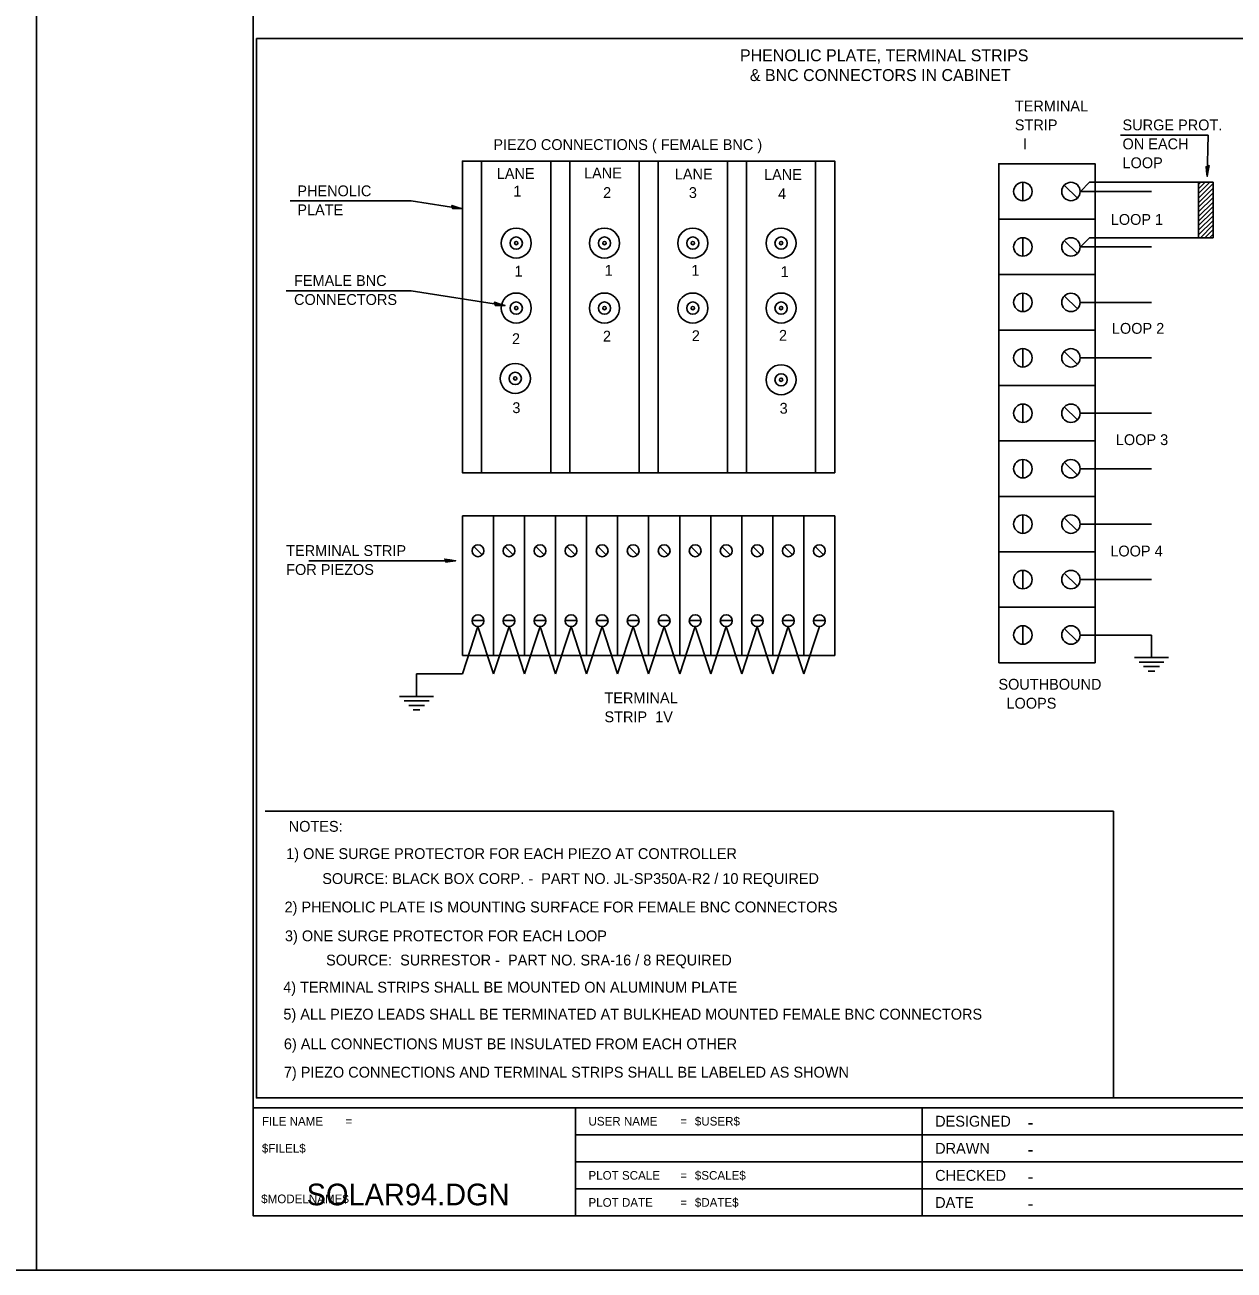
# Model space of a CAD drawing. Extents: x 17216 to 18874, y 6612 to 8544.
# Drawn here: x 18191.7 to 18414.9, y 8104.4 to 8334.4 of the extents above; entities that cross this region are included whole.
import ezdxf

# ---------------------------------------------------------------- set-up
doc = ezdxf.new("R2010")
doc.units = 0
for name, color, linetype in [('Alignment_EX_50 Notation', 7, 'Continuous'), ('Design_EX_Roadway Notes', 7, 'Continuous'), ('Drainage_PR', 7, 'Continuous'), ('Level 48', 7, 'Continuous'), ('Lighting_PR_Above Ground Items', 7, 'Continuous'), ('Removal_Items', 7, 'Continuous'), ('Sheets_50 Reference Boundary', 7, 'Continuous'), ('Sheets_General Details', 7, 'Continuous'), ('Sheets_Printer Plotting Border', 7, 'Continuous'), ('Signals_EX_Detector Loop', 7, 'Continuous')]:
    doc.layers.add(name, color=color, linetype=linetype)

msp = doc.modelspace()

# ---------------------------------------------------------------- linework, layer by layer
at = {"layer": 'Alignment_EX_50 Notation'}
for p, q in [((18272.48, 8309.21), (18272.48, 8309.21)), ((18272.48, 8294.82), (18272.48, 8294.82)), ((18272.48, 8280.43), (18272.48, 8280.43)), ((18272.48, 8266.03), (18272.48, 8266.03)), ((18272.48, 8251.64), (18272.48, 8251.64))]:
    msp.add_line(p, q, dxfattribs=at)
at = {"layer": 'Design_EX_Roadway Notes'}
for p, q in [((18393.96, 8314.03), (18410.15, 8314.03)), ((18410.15, 8314.03), (18409.96, 8306.39)), ((18240.64, 8301.9), (18262.99, 8301.9)), ((18262.99, 8301.9), (18272.45, 8300.42)), ((18239.91, 8285.24), (18262.99, 8285.24)), ((18262.99, 8285.24), (18280.31, 8282.53)), ((18244.11, 8235.4), (18271.2, 8235.4))]:
    msp.add_line(p, q, dxfattribs=at)
for points in [[(18410.04, 8308.23), (18409.76, 8308.17), (18409.86, 8307.39), (18409.96, 8306.39), (18410.14, 8307.46), (18410.32, 8308.39), (18410.04, 8308.23), (18409.85, 8308.15), (18409.98, 8307.06), (18410.22, 8308.24), (18409.98, 8308.07), (18410, 8307.58), (18410.09, 8308.05)], [(18270.64, 8300.73), (18270.66, 8300.45), (18271.45, 8300.45), (18272.45, 8300.42), (18271.42, 8300.73), (18270.53, 8301.03), (18270.64, 8300.73), (18270.7, 8300.54), (18271.79, 8300.52), (18270.65, 8300.91), (18270.79, 8300.66), (18271.29, 8300.61), (18270.83, 8300.75)], [(18278.5, 8282.84), (18278.52, 8282.56), (18279.3, 8282.55), (18280.31, 8282.53), (18279.28, 8282.84), (18278.38, 8283.14), (18278.5, 8282.84), (18278.55, 8282.65), (18279.64, 8282.63), (18278.51, 8283.02), (18278.64, 8282.76), (18279.14, 8282.72), (18278.68, 8282.86)], [(18269.37, 8235.43), (18269.43, 8235.16), (18270.21, 8235.27), (18271.2, 8235.4), (18270.14, 8235.55), (18269.2, 8235.71), (18269.37, 8235.43), (18269.45, 8235.25), (18270.53, 8235.4), (18269.35, 8235.61), (18269.52, 8235.38), (18270.02, 8235.41), (18269.54, 8235.48)]]:
    msp.add_lwpolyline(points, dxfattribs=at)
at = {"layer": 'Drainage_PR'}
for centre, radius in [((18282.4, 8294.07), 1.13), ((18282.4, 8294.07), 0.313), ((18298.7, 8294.07), 1.13), ((18298.7, 8294.07), 0.313), ((18315, 8294.07), 1.13), ((18315, 8294.07), 0.313), ((18331.3, 8294.07), 1.13), ((18331.3, 8294.07), 0.313), ((18282.4, 8282.07), 1.13), ((18282.4, 8282.07), 0.313), ((18298.7, 8282.07), 1.13), ((18298.7, 8282.07), 0.313), ((18315, 8282.07), 1.13), ((18315, 8282.07), 0.313), ((18331.3, 8282.07), 1.13), ((18331.3, 8282.07), 0.313), ((18282.23, 8269.07), 1.13), ((18282.23, 8269.07), 0.313), ((18331.3, 8268.82), 1.13), ((18331.3, 8268.82), 0.313)]:
    msp.add_circle(centre, radius, dxfattribs=at)
at = {"layer": 'Level 48'}
for points in [[(17513.85, 8544.37), (18193.85, 8544.37), (18193.85, 8104.37), (17513.85, 8104.37)], [(18193.85, 8544.37), (18873.85, 8544.37), (18873.85, 8104.37), (18193.85, 8104.37)]]:
    msp.add_lwpolyline(points, close=True, dxfattribs=at)
at = {"layer": 'Lighting_PR_Above Ground Items'}
for p, q in [((18264.01, 8210.34), (18264.01, 8214.5)), ((18260.88, 8210.34), (18267.13, 8210.34)), ((18261.71, 8209.51), (18266.3, 8209.51)), ((18262.55, 8208.67), (18265.46, 8208.67)), ((18263.38, 8207.84), (18264.63, 8207.84))]:
    msp.add_line(p, q, dxfattribs=at)
at = {"layer": 'Removal_Items'}
msp.add_lwpolyline([(18408.38, 8295.06), (18411.06, 8295.06), (18411.06, 8305.3), (18408.38, 8305.3)], close=True, dxfattribs=at)
at = {"layer": 'Sheets_50 Reference Boundary'}
msp.add_lwpolyline([(18233.85, 8534.37), (18863.85, 8534.37), (18863.85, 8134.37), (18233.85, 8134.37)], close=True, dxfattribs=at)
at = {"layer": 'Sheets_General Details'}
for p, q in [((18193.85, 8104.37), (18193.85, 8544.37)), ((18193.85, 8544.37), (18193.85, 8104.37)), ((18236.07, 8189.14), (18392.69, 8189.14)), ((18392.69, 8136.17), (18392.69, 8189.14)), ((18233.85, 8134.37), (18863.85, 8134.37)), ((18293.34, 8134.37), (18293.34, 8114.37)), ((18357.34, 8134.37), (18357.34, 8114.37)), ((18293.34, 8129.37), (18477.34, 8129.37)), ((18293.34, 8124.37), (18477.34, 8124.37)), ((18293.34, 8119.37), (18477.34, 8119.37)), ((18193.85, 8104.37), (17513.85, 8104.37)), ((18873.85, 8104.37), (18193.85, 8104.37))]:
    msp.add_line(p, q, dxfattribs=at)
msp.add_lwpolyline([(18233.85, 8534.37), (18863.85, 8534.37), (18863.85, 8114.37), (18233.85, 8114.37)], close=True, dxfattribs=at)
msp.add_lwpolyline([(18234.45, 8331.87), (18546.35, 8331.87), (18546.35, 8136.17), (18234.45, 8136.17), (18234.45, 8331.87)], dxfattribs=at)
at = {"layer": 'Sheets_Printer Plotting Border'}
for points in [[(17513.85, 8104.37), (18193.85, 8104.37), (18193.85, 8544.37), (17513.85, 8544.37)], [(18193.85, 8104.37), (18873.85, 8104.37), (18873.85, 8544.37), (18193.85, 8544.37)]]:
    msp.add_lwpolyline(points, close=True, dxfattribs=at)
at = {"layer": 'Signals_EX_Detector Loop'}
for p, q in [((18276.02, 8260.84), (18276.02, 8309.21)), ((18375.93, 8301.9), (18375.93, 8305.3)), ((18386.56, 8303.6), (18388.26, 8305.3)), ((18388.26, 8305.3), (18411.06, 8305.3)), ((18408.38, 8295.06), (18408.38, 8305.3)), ((18408.38, 8303.23), (18410.46, 8305.3)), ((18408.38, 8304.07), (18409.61, 8305.3)), ((18408.38, 8304.92), (18408.76, 8305.3)), ((18411.06, 8295.06), (18411.06, 8305.3)), ((18385.99, 8302.38), (18383.58, 8304.79)), ((18386.56, 8303.6), (18399.67, 8303.6)), ((18408.38, 8302.38), (18411.06, 8305.06)), ((18408.38, 8301.53), (18411.06, 8304.21)), ((18408.38, 8300.68), (18411.06, 8303.36)), ((18408.38, 8299.83), (18411.06, 8302.51)), ((18408.38, 8298.98), (18411.06, 8301.66)), ((18408.38, 8298.14), (18411.06, 8300.81)), ((18408.38, 8297.29), (18411.06, 8299.97)), ((18408.38, 8296.44), (18411.06, 8299.12)), ((18408.38, 8295.59), (18411.06, 8298.27)), ((18408.7, 8295.06), (18411.06, 8297.42)), ((18409.55, 8295.06), (18411.06, 8296.57)), ((18282.4, 8294.07), (18282.4, 8294.07)), ((18298.7, 8294.07), (18298.7, 8294.07)), ((18315, 8294.07), (18315, 8294.07)), ((18331.3, 8294.07), (18331.3, 8294.07)), ((18375.93, 8291.66), (18375.93, 8295.06)), ((18385.99, 8292.14), (18383.58, 8294.55)), ((18386.56, 8293.36), (18388.26, 8295.06)), ((18388.26, 8295.06), (18411.06, 8295.06)), ((18410.4, 8295.06), (18411.06, 8295.72)), ((18386.56, 8293.36), (18399.67, 8293.36)), ((18375.93, 8281.42), (18375.93, 8284.82)), ((18385.99, 8281.9), (18383.58, 8284.31)), ((18386.56, 8283.12), (18399.67, 8283.12)), ((18282.4, 8282.07), (18282.4, 8282.07)), ((18298.7, 8282.07), (18298.7, 8282.07)), ((18315, 8282.07), (18315, 8282.07)), ((18331.3, 8282.07), (18331.3, 8282.07)), ((18375.93, 8271.18), (18375.93, 8274.58)), ((18385.99, 8271.66), (18383.58, 8274.07)), ((18386.56, 8272.88), (18399.67, 8272.88)), ((18282.23, 8269.07), (18282.23, 8269.07)), ((18331.3, 8268.82), (18331.3, 8268.82)), ((18375.93, 8260.94), (18375.93, 8264.34)), ((18385.99, 8261.42), (18383.58, 8263.83)), ((18386.56, 8262.64), (18399.67, 8262.64)), ((18375.93, 8250.7), (18375.93, 8254.1)), ((18385.99, 8251.18), (18383.58, 8253.59)), ((18386.56, 8252.4), (18399.67, 8252.4)), ((18272.48, 8243.7), (18272.48, 8217.87)), ((18272.48, 8243.7), (18278.21, 8243.7)), ((18278.21, 8243.7), (18278.21, 8217.87)), ((18278.21, 8243.7), (18278.21, 8217.87)), ((18278.21, 8243.7), (18283.94, 8243.7)), ((18283.94, 8243.7), (18283.94, 8217.87)), ((18283.94, 8243.7), (18283.94, 8217.87)), ((18283.94, 8243.7), (18289.67, 8243.7)), ((18289.67, 8243.7), (18289.67, 8217.87)), ((18289.67, 8243.7), (18289.67, 8217.87)), ((18289.67, 8243.7), (18295.39, 8243.7)), ((18295.39, 8243.7), (18295.39, 8217.87)), ((18295.39, 8243.7), (18295.39, 8217.87)), ((18295.39, 8243.7), (18301.12, 8243.7)), ((18301.12, 8243.7), (18301.12, 8217.87)), ((18301.12, 8243.7), (18301.12, 8217.87)), ((18301.12, 8243.7), (18306.85, 8243.7)), ((18306.85, 8243.7), (18306.85, 8217.87)), ((18306.85, 8243.7), (18306.85, 8217.87)), ((18306.85, 8243.7), (18312.58, 8243.7)), ((18312.58, 8243.7), (18312.58, 8217.87)), ((18312.58, 8243.7), (18312.58, 8217.87)), ((18312.58, 8243.7), (18318.31, 8243.7)), ((18318.31, 8243.7), (18318.31, 8217.87)), ((18318.31, 8243.7), (18318.31, 8217.87)), ((18318.31, 8243.7), (18324.04, 8243.7)), ((18324.04, 8243.7), (18324.04, 8217.87)), ((18324.04, 8243.7), (18324.04, 8217.87)), ((18324.04, 8243.7), (18329.76, 8243.7)), ((18329.76, 8243.7), (18329.76, 8217.87)), ((18329.76, 8243.7), (18329.76, 8217.87)), ((18329.76, 8243.7), (18335.49, 8243.7)), ((18335.49, 8243.7), (18335.49, 8217.87)), ((18335.49, 8243.7), (18335.49, 8217.87)), ((18335.49, 8243.7), (18341.22, 8243.7)), ((18341.22, 8243.7), (18341.22, 8217.87)), ((18375.93, 8240.46), (18375.93, 8243.86)), ((18385.99, 8240.94), (18383.58, 8243.35)), ((18386.56, 8242.16), (18399.67, 8242.16)), ((18276.09, 8236.46), (18274.56, 8238)), ((18281.82, 8236.46), (18280.28, 8238)), ((18287.55, 8236.46), (18286.01, 8238)), ((18293.28, 8236.46), (18291.74, 8238)), ((18299.01, 8236.46), (18297.47, 8238)), ((18304.74, 8236.46), (18303.2, 8238)), ((18310.46, 8236.46), (18308.93, 8238)), ((18316.19, 8236.46), (18314.65, 8238)), ((18321.92, 8236.46), (18320.38, 8238)), ((18327.65, 8236.46), (18326.11, 8238)), ((18333.38, 8236.46), (18331.84, 8238)), ((18339.11, 8236.46), (18337.57, 8238)), ((18375.93, 8230.22), (18375.93, 8233.62)), ((18385.99, 8230.7), (18383.58, 8233.11)), ((18386.56, 8231.92), (18399.67, 8231.92)), ((18272.48, 8214.5), (18275.34, 8223.24)), ((18276.43, 8224.33), (18274.26, 8224.33)), ((18275.34, 8223.24), (18278.21, 8214.5)), ((18278.21, 8214.5), (18281.07, 8223.24)), ((18282.16, 8224.33), (18279.98, 8224.33)), ((18281.07, 8223.24), (18283.94, 8214.5)), ((18283.94, 8214.5), (18286.8, 8223.24)), ((18287.89, 8224.33), (18285.71, 8224.33)), ((18286.8, 8223.24), (18289.67, 8214.5)), ((18289.67, 8214.5), (18292.53, 8223.24)), ((18293.62, 8224.33), (18291.44, 8224.33)), ((18292.53, 8223.24), (18295.39, 8214.5)), ((18295.39, 8214.5), (18298.26, 8223.24)), ((18299.35, 8224.33), (18297.17, 8224.33)), ((18298.26, 8223.24), (18301.12, 8214.5)), ((18301.12, 8214.5), (18303.99, 8223.24)), ((18305.07, 8224.33), (18302.9, 8224.33)), ((18303.99, 8223.24), (18306.85, 8214.5)), ((18306.85, 8214.5), (18309.71, 8223.24)), ((18310.8, 8224.33), (18308.63, 8224.33)), ((18309.71, 8223.24), (18312.58, 8214.5)), ((18312.58, 8214.5), (18315.44, 8223.24)), ((18316.53, 8224.33), (18314.36, 8224.33)), ((18315.44, 8223.24), (18318.31, 8214.5)), ((18318.31, 8214.5), (18321.17, 8223.24)), ((18322.26, 8224.33), (18320.08, 8224.33)), ((18321.17, 8223.24), (18324.04, 8214.5)), ((18324.04, 8214.5), (18326.9, 8223.24)), ((18327.99, 8224.33), (18325.81, 8224.33)), ((18326.9, 8223.24), (18329.76, 8214.5)), ((18329.76, 8214.5), (18332.63, 8223.24)), ((18333.72, 8224.33), (18331.54, 8224.33)), ((18332.63, 8223.24), (18335.49, 8214.5)), ((18335.49, 8214.5), (18338.36, 8223.24)), ((18339.44, 8224.33), (18337.27, 8224.33)), ((18375.93, 8219.98), (18375.93, 8223.38)), ((18385.99, 8220.46), (18383.58, 8222.87)), ((18386.56, 8221.68), (18399.67, 8221.68)), ((18399.67, 8217.52), (18399.67, 8221.68)), ((18272.48, 8217.87), (18278.21, 8217.87)), ((18272.48, 8217.87), (18341.22, 8217.87)), ((18278.21, 8217.87), (18283.94, 8217.87)), ((18283.94, 8217.87), (18289.67, 8217.87)), ((18289.67, 8217.87), (18295.39, 8217.87)), ((18295.39, 8217.87), (18301.12, 8217.87)), ((18301.12, 8217.87), (18306.85, 8217.87)), ((18306.85, 8217.87), (18312.58, 8217.87)), ((18312.58, 8217.87), (18318.31, 8217.87)), ((18318.31, 8217.87), (18324.04, 8217.87)), ((18324.04, 8217.87), (18329.76, 8217.87)), ((18329.76, 8217.87), (18335.49, 8217.87)), ((18335.49, 8217.87), (18341.22, 8217.87)), ((18341.22, 8217.87), (18341.22, 8217.87)), ((18396.55, 8217.52), (18402.8, 8217.52)), ((18397.38, 8216.68), (18401.96, 8216.68)), ((18398.21, 8215.85), (18401.13, 8215.85)), ((18272.48, 8214.5), (18264.01, 8214.5)), ((18399.05, 8215.02), (18400.3, 8215.02))]:
    msp.add_line(p, q, dxfattribs=at)
for points in [[(18276.02, 8251.64), (18272.48, 8251.64), (18272.48, 8309.21), (18276.02, 8309.21)], [(18276.02, 8251.64), (18288.78, 8251.64), (18288.78, 8309.21), (18276.02, 8309.21)], [(18292.32, 8251.64), (18288.78, 8251.64), (18288.78, 8309.21), (18292.32, 8309.21)], [(18292.32, 8251.64), (18305.08, 8251.64), (18305.08, 8309.21), (18292.32, 8309.21)], [(18308.62, 8251.64), (18305.08, 8251.64), (18305.08, 8309.21), (18308.62, 8309.21)], [(18308.62, 8251.64), (18321.38, 8251.64), (18321.38, 8309.21), (18308.62, 8309.21)], [(18324.92, 8251.64), (18321.38, 8251.64), (18321.38, 8309.21), (18324.92, 8309.21)], [(18324.92, 8251.64), (18337.68, 8251.64), (18337.68, 8309.21), (18324.92, 8309.21)], [(18341.22, 8251.64), (18337.68, 8251.64), (18337.68, 8309.21), (18341.22, 8309.21)], [(18371.49, 8298.48), (18389.25, 8298.48), (18389.25, 8308.72), (18371.49, 8308.72)], [(18371.49, 8288.24), (18389.25, 8288.24), (18389.25, 8298.48), (18371.49, 8298.48)], [(18371.49, 8278), (18389.25, 8278), (18389.25, 8288.24), (18371.49, 8288.24)], [(18371.49, 8267.76), (18389.25, 8267.76), (18389.25, 8278), (18371.49, 8278)], [(18371.49, 8257.52), (18389.25, 8257.52), (18389.25, 8267.76), (18371.49, 8267.76)], [(18371.49, 8247.28), (18389.25, 8247.28), (18389.25, 8257.52), (18371.49, 8257.52)], [(18371.49, 8237.04), (18389.25, 8237.04), (18389.25, 8247.28), (18371.49, 8247.28)], [(18371.49, 8226.8), (18389.25, 8226.8), (18389.25, 8237.04), (18371.49, 8237.04)], [(18371.49, 8216.56), (18389.25, 8216.56), (18389.25, 8226.8), (18371.49, 8226.8)]]:
    msp.add_lwpolyline(points, close=True, dxfattribs=at)
for centre, radius in [((18375.93, 8303.6), 1.7), ((18384.81, 8303.6), 1.7), ((18282.4, 8294.07), 2.78), ((18298.7, 8294.07), 2.78), ((18315, 8294.07), 2.78), ((18331.3, 8294.07), 2.78), ((18375.93, 8293.36), 1.7), ((18384.81, 8293.36), 1.7), ((18282.4, 8282.07), 2.78), ((18298.7, 8282.07), 2.78), ((18315, 8282.07), 2.78), ((18331.3, 8282.07), 2.78), ((18375.93, 8283.12), 1.7), ((18384.81, 8283.12), 1.7), ((18375.93, 8272.88), 1.7), ((18384.81, 8272.88), 1.7), ((18282.23, 8269.07), 2.78), ((18331.3, 8268.82), 2.78), ((18375.93, 8262.64), 1.7), ((18384.81, 8262.64), 1.7), ((18375.93, 8252.4), 1.7), ((18384.81, 8252.4), 1.7), ((18375.93, 8242.16), 1.7), ((18384.81, 8242.16), 1.7), ((18275.34, 8237.24), 1.09), ((18281.07, 8237.24), 1.09), ((18286.8, 8237.24), 1.09), ((18292.53, 8237.24), 1.09), ((18298.26, 8237.24), 1.09), ((18303.99, 8237.24), 1.09), ((18309.71, 8237.24), 1.09), ((18315.44, 8237.24), 1.09), ((18321.17, 8237.24), 1.09), ((18326.9, 8237.24), 1.09), ((18332.63, 8237.24), 1.09), ((18338.36, 8237.24), 1.09), ((18375.93, 8231.92), 1.7), ((18384.81, 8231.92), 1.7), ((18275.34, 8224.32), 1.09), ((18281.07, 8224.32), 1.09), ((18286.8, 8224.32), 1.09), ((18292.53, 8224.32), 1.09), ((18298.26, 8224.32), 1.09), ((18303.99, 8224.32), 1.09), ((18309.71, 8224.32), 1.09), ((18315.44, 8224.32), 1.09), ((18321.17, 8224.32), 1.09), ((18326.9, 8224.32), 1.09), ((18332.63, 8224.32), 1.09), ((18338.36, 8224.32), 1.09), ((18375.93, 8221.68), 1.7), ((18384.81, 8221.68), 1.7)]:
    msp.add_circle(centre, radius, dxfattribs=at)

# ---------------------------------------------------------------- texts
at = {"layer": 'Design_EX_Roadway Notes'}
for s, p in [('TERMINAL', (18374.45, 8318.4)), ('STRIP', (18374.45, 8314.9)), ('SURGE PROT.', (18394.33, 8314.9)), ('PIEZO CONNECTIONS ( FEMALE BNC )', (18278.18, 8311.26)), ('  I', (18374.45, 8311.4)), ('ON EACH', (18394.33, 8311.4)), ('LOOP', (18394.33, 8307.9)), ('LANE', (18278.81, 8305.92)), ('LANE', (18294.92, 8306.01)), ('LANE', (18311.68, 8305.82)), ('LANE', (18328.15, 8305.73)), ('PHENOLIC', (18241.99, 8302.72)), ('1', (18281.87, 8302.67)), ('2', (18298.44, 8302.4)), ('3', (18314.27, 8302.4)), ('4', (18330.75, 8302.21)), ('PLATE', (18241.99, 8299.22)), ('LOOP 1', (18392.16, 8297.44)), ('1', (18282.08, 8287.88)), ('1', (18298.72, 8288.04)), ('1', (18314.74, 8288.04)), ('1', (18331.22, 8287.8)), ('FEMALE BNC', (18241.38, 8286.15)), ('CONNECTORS', (18241.38, 8282.65)), ('2', (18298.41, 8275.88)), ('2', (18314.81, 8275.96)), ('2', (18330.91, 8276.03)), ('LOOP 2', (18392.37, 8277.32)), ('2', (18281.62, 8275.41)), ('3', (18281.69, 8262.67)), ('3', (18331.03, 8262.56)), ('LOOP 3', (18393.1, 8256.76)), ('TERMINAL STRIP  ', (18239.93, 8236.28)), ('LOOP 4', (18392.08, 8236.19)), ('FOR PIEZOS', (18239.93, 8232.78)), ('SOUTHBOUND', (18371.42, 8211.58)), ('TERMINAL', (18298.69, 8209.07)), ('  LOOPS', (18371.42, 8208.08)), ('STRIP  1V', (18298.69, 8205.57))]:
    msp.add_text(s, height=2, dxfattribs=at).set_placement(p)
at = {"layer": 'Sheets_General Details'}
for s, height, p in [('PHENOLIC PLATE, TERMINAL STRIPS', 2.205, (18323.71, 8327.65)), ('& BNC CONNECTORS IN CABINET', 2.205, (18325.53, 8324)), ('NOTES:', 2, (18240.4, 8185.34)), ('1) ONE SURGE PROTECTOR FOR EACH PIEZO AT CONTROLLER', 2, (18239.93, 8180.3)), ('SOURCE: BLACK BOX CORP. -  PART NO. JL-SP350A-R2 / 10 REQUIRED', 2, (18246.59, 8175.69)), ('2) PHENOLIC PLATE IS MOUNTING SURFACE FOR FEMALE BNC CONNECTORS', 2, (18239.63, 8170.44)), ('3) ONE SURGE PROTECTOR FOR EACH LOOP', 2, (18239.71, 8165.11)), ('SOURCE:  SURRESTOR -  PART NO. SRA-16 / 8 REQUIRED', 2, (18247.3, 8160.64)), ('4) TERMINAL STRIPS SHALL BE MOUNTED ON ALUMINUM PLATE', 2, (18239.38, 8155.63)), ('5) ALL PIEZO LEADS SHALL BE TERMINATED AT BULKHEAD MOUNTED FEMALE BNC CONNECTORS', 2, (18239.42, 8150.65)), ('6) ALL CONNECTIONS MUST BE INSULATED FROM EACH OTHER', 2, (18239.51, 8145.16)), ('7) PIEZO CONNECTIONS AND TERMINAL STRIPS SHALL BE LABELED AS SHOWN', 2, (18239.5, 8139.93)), ('DESIGNED', 2, (18359.74, 8130.87)), ('-', 2.4, (18376.82, 8130.47)), ('DRAWN', 2, (18359.74, 8125.87)), ('-', 2.4, (18376.82, 8125.47)), ('CHECKED', 2, (18359.74, 8120.87)), ('-', 2.4, (18376.82, 8120.47)), ('SOLAR94.DGN', 4, (18243.71, 8116.34)), ('DATE', 2, (18359.74, 8115.87)), ('-', 2.4, (18376.82, 8115.47))]:
    msp.add_text(s, height=height, dxfattribs=at).set_placement(p)
for s, p in [('$USER$', (18315.38, 8131.07)), ('FILE NAME', (18235.45, 8131.07)), ('=', (18250.9, 8131.07)), ('USER NAME', (18295.74, 8131.07)), ('=', (18312.69, 8131.07)), ('$FILEL$', (18235.45, 8126.07)), ('PLOT SCALE', (18295.74, 8121.07)), ('=', (18312.69, 8121.07)), ('$SCALE$', (18315.38, 8121.07)), ('$MODELNAME$', (18235.32, 8116.73)), ('PLOT DATE', (18295.74, 8116.07)), ('=', (18312.69, 8116.07)), ('$DATE$', (18315.38, 8116.07))]:
    msp.add_text(s, height=1.6, rotation=360, dxfattribs=at).set_placement(p)

doc.saveas('drawing.dxf')
